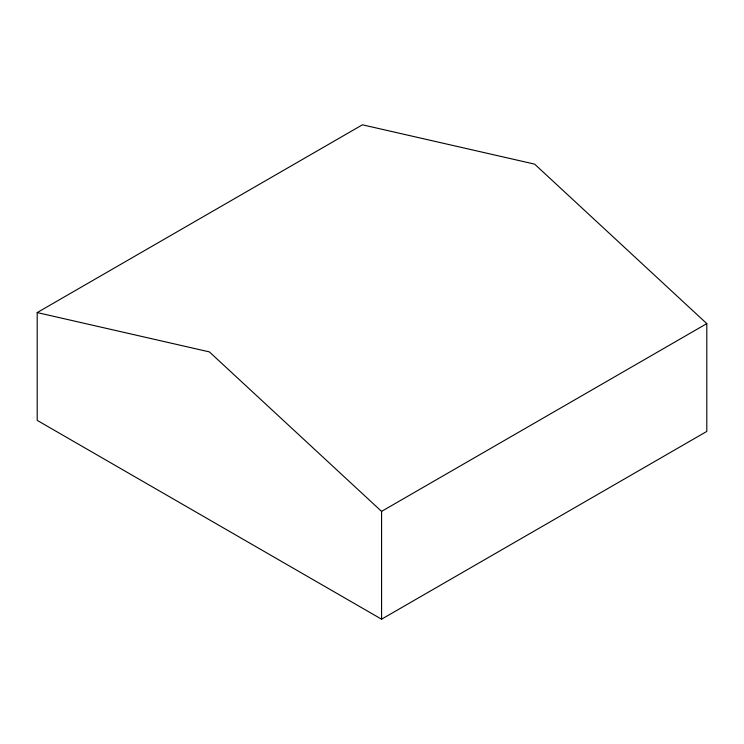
<?xml version="1.0" encoding="UTF-8"?>
<svg xmlns="http://www.w3.org/2000/svg" width="744" height="744" viewBox="0 0 744 744"><rect width="100%" height="100%" fill="white"/><g stroke="black" fill="none" stroke-linecap="round" stroke-linejoin="round"><path stroke-width="1.12" d="M37.2 312.573L362.43 124.806L534.62 164.126L706.8 323.621L706.8 431.427L381.57 619.194L37.2 420.379L37.2 312.573L209.38 351.893L381.57 511.388L381.57 619.194M381.57 511.388L706.8 323.621"/></g></svg>
